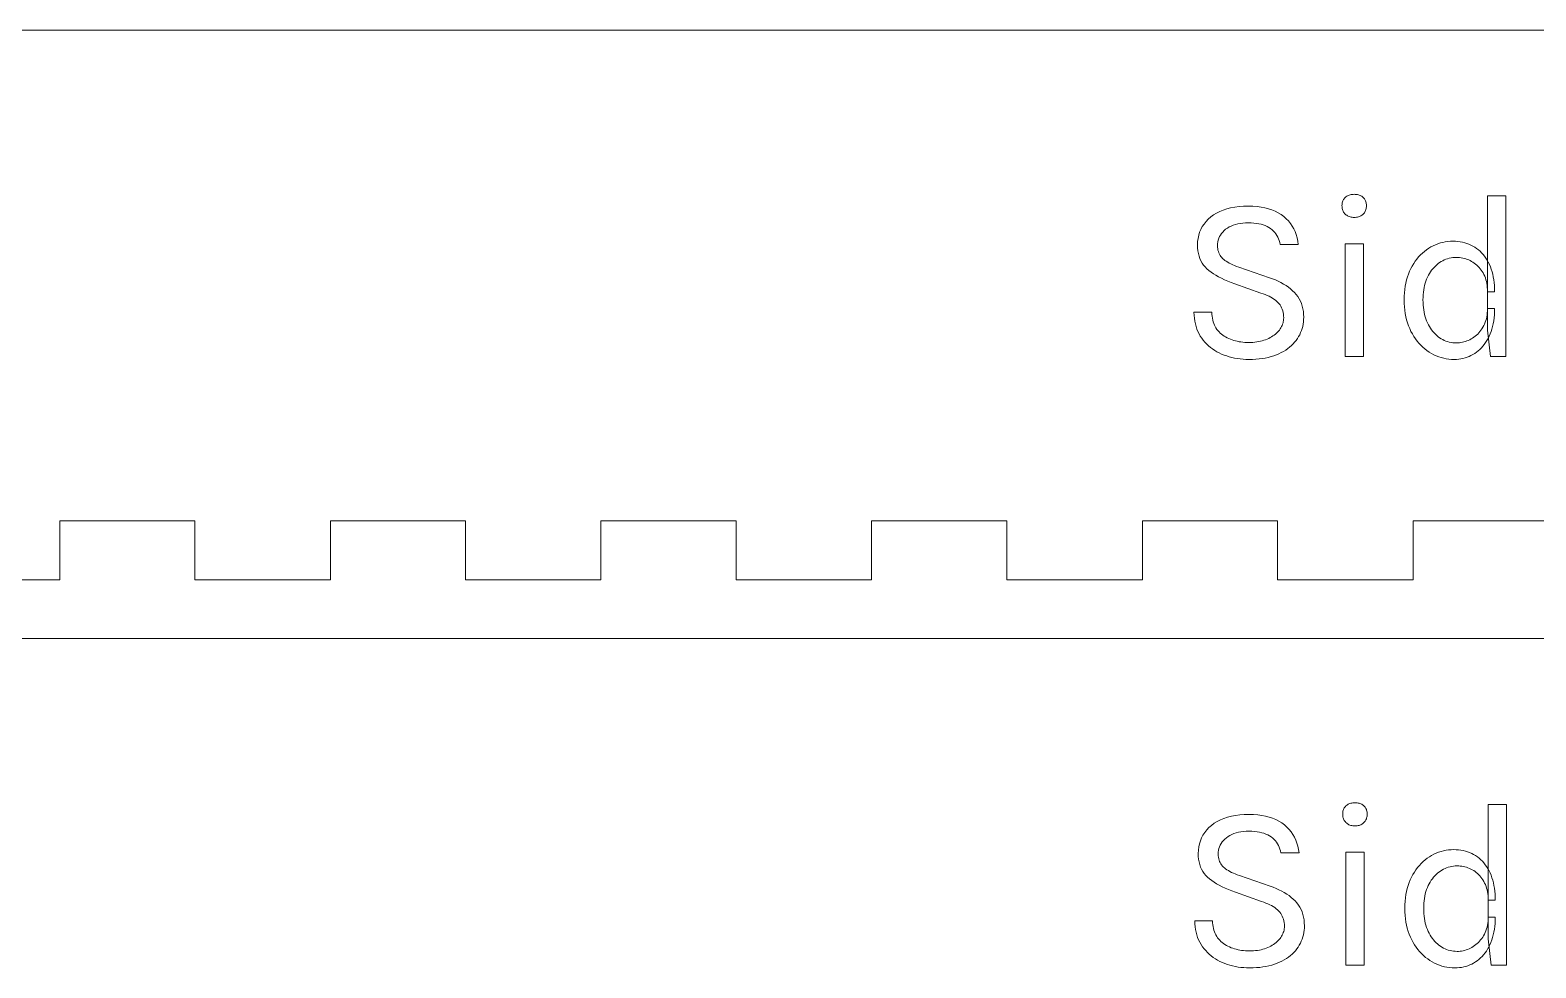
# Model space of a CAD drawing. Extents: x 3 to 808, y 3 to 580.
# Drawn here: x 585.9 to 662.6, y 138.2 to 186 of the extents above; entities that cross this region are included whole.
import ezdxf

# ---------------------------------------------------------------- set-up
doc = ezdxf.new("R2010")
doc.units = 0
doc.layers.get('0').update_dxf_attribs({"lineweight": 0})

msp = doc.modelspace()

# ---------------------------------------------------------------- linework, layer by layer
for p, q in [((802.407, 186), (517.196, 186)), ((652.761, 177.252), (652.776, 177.295)), ((652.776, 177.295), (652.794, 177.336)), ((652.794, 177.336), (652.816, 177.375)), ((652.816, 177.375), (652.841, 177.411)), ((652.841, 177.411), (652.87, 177.446)), ((652.87, 177.446), (652.902, 177.478)), ((652.902, 177.478), (652.937, 177.508)), ((652.937, 177.508), (652.974, 177.534)), ((652.974, 177.534), (653.013, 177.558)), ((653.013, 177.558), (653.055, 177.578)), ((653.055, 177.578), (653.1, 177.595)), ((653.1, 177.595), (653.147, 177.609)), ((653.147, 177.609), (653.196, 177.62)), ((653.196, 177.62), (653.247, 177.628)), ((653.247, 177.628), (653.301, 177.632)), ((653.301, 177.632), (653.358, 177.634)), ((653.358, 177.634), (653.358, 177.634)), ((653.358, 177.634), (653.414, 177.632)), ((653.414, 177.632), (653.468, 177.628)), ((653.468, 177.628), (653.52, 177.62)), ((653.52, 177.62), (653.569, 177.609)), ((653.569, 177.609), (653.616, 177.595)), ((653.616, 177.595), (653.66, 177.578)), ((653.66, 177.578), (653.702, 177.558)), ((653.702, 177.558), (653.742, 177.534)), ((653.742, 177.534), (653.779, 177.508)), ((653.779, 177.508), (653.814, 177.478)), ((653.814, 177.478), (653.846, 177.446)), ((653.846, 177.446), (653.874, 177.411)), ((653.874, 177.411), (653.899, 177.375)), ((653.899, 177.375), (653.921, 177.336)), ((653.921, 177.336), (653.94, 177.295)), ((653.94, 177.295), (653.955, 177.252)), ((660.15, 170.71), (660.15, 177.55)), ((660.15, 177.55), (661.086, 177.55)), ((661.086, 177.55), (661.086, 169.366)), ((646.047, 176.482), (646.187, 176.587)), ((646.187, 176.587), (646.339, 176.681)), ((646.339, 176.681), (646.503, 176.764)), ((646.503, 176.764), (646.677, 176.835)), ((646.677, 176.835), (646.864, 176.896)), ((646.864, 176.896), (647.061, 176.946)), ((647.061, 176.946), (647.27, 176.984)), ((647.27, 176.984), (647.49, 177.012)), ((647.49, 177.012), (647.721, 177.028)), ((647.721, 177.028), (647.964, 177.034)), ((647.964, 177.034), (647.964, 177.034)), ((647.964, 177.034), (648.189, 177.029)), ((648.189, 177.029), (648.404, 177.013)), ((648.404, 177.013), (648.61, 176.986)), ((648.61, 176.986), (648.805, 176.949)), ((648.805, 176.949), (648.99, 176.901)), ((648.99, 176.901), (649.165, 176.843)), ((649.165, 176.843), (649.33, 176.774)), ((649.33, 176.774), (649.484, 176.694)), ((649.484, 176.694), (649.629, 176.604)), ((649.629, 176.604), (649.764, 176.503)), ((649.764, 176.503), (649.888, 176.393)), ((652.734, 177.058), (652.735, 177.11)), ((652.735, 177.005), (652.734, 177.058)), ((652.734, 177.058), (652.734, 177.058)), ((652.735, 177.11), (652.74, 177.159)), ((652.74, 176.954), (652.735, 177.005)), ((652.74, 177.159), (652.749, 177.207)), ((652.749, 176.905), (652.74, 176.954)), ((652.749, 177.207), (652.761, 177.252)), ((652.761, 176.859), (652.749, 176.905)), ((652.776, 176.814), (652.761, 176.859)), ((652.794, 176.772), (652.776, 176.814)), ((652.816, 176.731), (652.794, 176.772)), ((652.841, 176.693), (652.816, 176.731)), ((652.87, 176.657), (652.841, 176.693)), ((652.902, 176.623), (652.87, 176.657)), ((652.937, 176.592), (652.902, 176.623)), ((652.974, 176.564), (652.937, 176.592)), ((653.013, 176.539), (652.974, 176.564)), ((653.055, 176.517), (653.013, 176.539)), ((653.1, 176.499), (653.055, 176.517)), ((653.66, 176.517), (653.616, 176.499)), ((653.702, 176.539), (653.66, 176.517)), ((653.742, 176.564), (653.702, 176.539)), ((653.779, 176.592), (653.742, 176.564)), ((653.814, 176.623), (653.779, 176.592)), ((653.846, 176.657), (653.814, 176.623)), ((653.874, 176.693), (653.846, 176.657)), ((653.899, 176.731), (653.874, 176.693)), ((653.921, 176.772), (653.899, 176.731)), ((653.94, 176.814), (653.921, 176.772)), ((653.955, 176.859), (653.94, 176.814)), ((653.955, 177.252), (653.967, 177.207)), ((653.967, 176.905), (653.955, 176.859)), ((653.967, 177.207), (653.975, 177.159)), ((653.975, 176.954), (653.967, 176.905)), ((653.975, 177.159), (653.98, 177.11)), ((653.98, 177.005), (653.975, 176.954)), ((653.98, 177.11), (653.982, 177.058)), ((653.982, 177.058), (653.98, 177.005)), ((653.982, 177.058), (653.982, 177.058)), ((645.48, 175.703), (645.541, 175.849)), ((645.541, 175.849), (645.615, 175.989)), ((645.615, 175.989), (645.703, 176.122)), ((645.703, 176.122), (645.804, 176.248)), ((645.804, 176.248), (645.919, 176.368)), ((645.919, 176.368), (646.047, 176.482)), ((646.727, 175.784), (646.657, 175.713)), ((646.806, 175.852), (646.727, 175.784)), ((646.892, 175.915), (646.806, 175.852)), ((646.985, 175.971), (646.892, 175.915)), ((647.084, 176.02), (646.985, 175.971)), ((647.19, 176.063), (647.084, 176.02)), ((647.302, 176.1), (647.19, 176.063)), ((647.421, 176.129), (647.302, 176.1)), ((647.547, 176.152), (647.421, 176.129)), ((647.679, 176.169), (647.547, 176.152)), ((647.818, 176.179), (647.679, 176.169)), ((647.964, 176.182), (647.818, 176.179)), ((648.107, 176.179), (647.964, 176.182)), ((647.964, 176.182), (647.964, 176.182)), ((648.243, 176.17), (648.107, 176.179)), ((648.373, 176.156), (648.243, 176.17)), ((648.496, 176.135), (648.373, 176.156)), ((648.613, 176.109), (648.496, 176.135)), ((648.722, 176.077), (648.613, 176.109)), ((648.825, 176.039), (648.722, 176.077)), ((648.922, 175.996), (648.825, 176.039)), ((649.012, 175.946), (648.922, 175.996)), ((649.095, 175.891), (649.012, 175.946)), ((649.171, 175.83), (649.095, 175.891)), ((649.242, 175.765), (649.171, 175.83)), ((649.306, 175.696), (649.242, 175.765)), ((649.888, 176.393), (650.001, 176.276)), ((650.001, 176.276), (650.103, 176.152)), ((650.103, 176.152), (650.194, 176.02)), ((650.194, 176.02), (650.274, 175.881)), ((650.274, 175.881), (650.343, 175.735)), ((650.343, 175.735), (650.4, 175.582)), ((653.147, 176.484), (653.1, 176.499)), ((653.196, 176.473), (653.147, 176.484)), ((653.247, 176.465), (653.196, 176.473)), ((653.301, 176.46), (653.247, 176.465)), ((653.358, 176.458), (653.301, 176.46)), ((653.414, 176.46), (653.358, 176.458)), ((653.358, 176.458), (653.358, 176.458)), ((653.358, 176.458), (653.358, 176.458)), ((653.468, 176.465), (653.414, 176.46)), ((653.52, 176.473), (653.468, 176.465)), ((653.569, 176.484), (653.52, 176.473)), ((653.616, 176.499), (653.569, 176.484)), ((645.372, 175.054), (645.379, 175.226)), ((645.377, 174.901), (645.372, 175.054)), ((645.372, 175.054), (645.372, 175.054)), ((645.379, 175.226), (645.399, 175.391)), ((645.399, 175.391), (645.433, 175.55)), ((645.433, 175.55), (645.48, 175.703)), ((646.396, 175.117), (646.392, 175.018)), ((646.392, 175.018), (646.392, 175.018)), ((646.392, 175.018), (646.394, 174.937)), ((646.408, 175.213), (646.396, 175.117)), ((646.429, 175.305), (646.408, 175.213)), ((646.458, 175.393), (646.429, 175.305)), ((646.495, 175.478), (646.458, 175.393)), ((646.541, 175.56), (646.495, 175.478)), ((646.595, 175.638), (646.541, 175.56)), ((646.657, 175.713), (646.595, 175.638)), ((649.365, 175.621), (649.306, 175.696)), ((649.417, 175.542), (649.365, 175.621)), ((649.462, 175.459), (649.417, 175.542)), ((649.502, 175.37), (649.462, 175.459)), ((649.535, 175.278), (649.502, 175.37)), ((649.563, 175.18), (649.535, 175.278)), ((649.584, 175.078), (649.563, 175.18)), ((650.508, 175.078), (649.584, 175.078)), ((650.4, 175.582), (650.447, 175.421)), ((650.447, 175.421), (650.483, 175.253)), ((650.483, 175.253), (650.508, 175.078)), ((650.508, 175.078), (650.508, 175.078)), ((652.89, 169.366), (652.89, 175.114)), ((652.89, 175.114), (653.826, 175.114)), ((653.826, 175.114), (653.826, 169.366)), ((657.267, 174.952), (657.384, 175.014)), ((657.384, 175.014), (657.503, 175.068)), ((657.503, 175.068), (657.624, 175.115)), ((657.624, 175.115), (657.748, 175.155)), ((657.748, 175.155), (657.873, 175.188)), ((657.873, 175.188), (658.001, 175.213)), ((658.001, 175.213), (658.131, 175.231)), ((658.131, 175.231), (658.263, 175.242)), ((658.263, 175.242), (658.398, 175.246)), ((658.398, 175.246), (658.398, 175.246)), ((658.398, 175.246), (658.522, 175.243)), ((658.522, 175.243), (658.644, 175.234)), ((658.644, 175.234), (658.762, 175.218)), ((658.762, 175.218), (658.877, 175.197)), ((658.877, 175.197), (658.99, 175.169)), ((658.99, 175.169), (659.099, 175.136)), ((659.099, 175.136), (659.205, 175.096)), ((659.205, 175.096), (659.308, 175.05)), ((659.308, 175.05), (659.408, 174.998)), ((659.408, 174.998), (659.505, 174.94)), ((645.391, 174.756), (645.377, 174.901)), ((645.415, 174.617), (645.391, 174.756)), ((645.449, 174.486), (645.415, 174.617)), ((645.492, 174.361), (645.449, 174.486)), ((645.545, 174.243), (645.492, 174.361)), ((645.607, 174.133), (645.545, 174.243)), ((646.394, 174.937), (646.402, 174.859)), ((646.402, 174.859), (646.415, 174.785)), ((646.415, 174.785), (646.434, 174.714)), ((646.434, 174.714), (646.457, 174.647)), ((646.457, 174.647), (646.486, 174.583)), ((646.486, 174.583), (646.52, 174.522)), ((646.52, 174.522), (646.559, 174.465)), ((646.559, 174.465), (646.603, 174.411)), ((646.603, 174.411), (646.653, 174.361)), ((646.653, 174.361), (646.708, 174.313)), ((646.708, 174.313), (646.769, 174.266)), ((646.769, 174.266), (646.836, 174.22)), ((646.836, 174.22), (646.909, 174.175)), ((656.39, 174.104), (656.469, 174.223)), ((656.469, 174.223), (656.553, 174.336)), ((656.553, 174.336), (656.642, 174.443)), ((656.642, 174.443), (656.735, 174.543)), ((656.735, 174.543), (656.833, 174.637)), ((656.833, 174.637), (656.935, 174.725)), ((656.935, 174.725), (657.042, 174.807)), ((657.042, 174.807), (657.153, 174.883)), ((657.153, 174.883), (657.267, 174.952)), ((657.789, 174.207), (657.711, 174.157)), ((657.869, 174.251), (657.789, 174.207)), ((657.95, 174.29), (657.869, 174.251)), ((658.033, 174.324), (657.95, 174.29)), ((658.118, 174.353), (658.033, 174.324)), ((658.204, 174.376), (658.118, 174.353)), ((658.292, 174.395), (658.204, 174.376)), ((658.382, 174.408), (658.292, 174.395)), ((658.473, 174.415), (658.382, 174.408)), ((658.566, 174.418), (658.473, 174.415)), ((658.648, 174.416), (658.566, 174.418)), ((658.566, 174.418), (658.566, 174.418)), ((658.729, 174.41), (658.648, 174.416)), ((658.809, 174.4), (658.729, 174.41)), ((658.888, 174.386), (658.809, 174.4)), ((658.966, 174.368), (658.888, 174.386)), ((659.043, 174.346), (658.966, 174.368)), ((659.119, 174.32), (659.043, 174.346)), ((659.194, 174.289), (659.119, 174.32)), ((659.267, 174.255), (659.194, 174.289)), ((659.34, 174.217), (659.267, 174.255)), ((659.41, 174.175), (659.34, 174.217)), ((659.505, 174.94), (659.598, 174.876)), ((659.598, 174.876), (659.687, 174.807)), ((659.687, 174.807), (659.772, 174.732)), ((659.772, 174.732), (659.852, 174.652)), ((659.852, 174.652), (659.929, 174.566)), ((659.929, 174.566), (660, 174.476)), ((660, 174.476), (660.068, 174.379)), ((660.068, 174.379), (660.132, 174.278)), ((660.132, 174.278), (660.191, 174.171)), ((645.679, 174.029), (645.607, 174.133)), ((645.761, 173.932), (645.679, 174.029)), ((645.852, 173.842), (645.761, 173.932)), ((645.952, 173.757), (645.852, 173.842)), ((646.062, 173.673), (645.952, 173.757)), ((646.181, 173.591), (646.062, 173.673)), ((646.309, 173.512), (646.181, 173.591)), ((646.446, 173.434), (646.309, 173.512)), ((646.592, 173.358), (646.446, 173.434)), ((646.909, 174.175), (646.988, 174.131)), ((646.988, 174.131), (647.073, 174.088)), ((647.073, 174.088), (647.164, 174.046)), ((647.164, 174.046), (647.26, 174.005)), ((647.26, 174.005), (647.363, 173.965)), ((647.363, 173.965), (647.472, 173.926)), ((647.472, 173.926), (647.472, 173.926)), ((647.472, 173.926), (649.032, 173.386)), ((656.069, 173.423), (656.121, 173.569)), ((656.121, 173.569), (656.179, 173.711)), ((656.179, 173.711), (656.244, 173.848)), ((656.244, 173.848), (656.314, 173.979)), ((656.314, 173.979), (656.39, 174.104)), ((657.141, 173.507), (657.093, 173.413)), ((657.191, 173.597), (657.141, 173.507)), ((657.245, 173.683), (657.191, 173.597)), ((657.303, 173.764), (657.245, 173.683)), ((657.363, 173.84), (657.303, 173.764)), ((657.426, 173.913), (657.363, 173.84)), ((657.493, 173.98), (657.426, 173.913)), ((657.562, 174.044), (657.493, 173.98)), ((657.635, 174.103), (657.562, 174.044)), ((657.711, 174.157), (657.635, 174.103)), ((659.478, 174.129), (659.41, 174.175)), ((659.544, 174.079), (659.478, 174.129)), ((659.606, 174.026), (659.544, 174.079)), ((659.666, 173.969), (659.606, 174.026)), ((659.723, 173.908), (659.666, 173.969)), ((659.778, 173.843), (659.723, 173.908)), ((659.829, 173.774), (659.778, 173.843)), ((659.878, 173.702), (659.829, 173.774)), ((659.925, 173.626), (659.878, 173.702)), ((659.968, 173.546), (659.925, 173.626)), ((660.006, 173.463), (659.968, 173.546)), ((660.04, 173.376), (660.006, 173.463)), ((660.191, 174.171), (660.246, 174.058)), ((660.246, 174.058), (660.296, 173.94)), ((660.296, 173.94), (660.341, 173.818)), ((660.341, 173.818), (660.38, 173.691)), ((660.38, 173.691), (660.415, 173.559)), ((660.415, 173.559), (660.444, 173.422)), ((646.747, 173.284), (646.592, 173.358)), ((646.912, 173.212), (646.747, 173.284)), ((647.085, 173.142), (646.912, 173.212)), ((647.268, 173.074), (647.085, 173.142)), ((648.6, 172.606), (647.268, 173.074)), ((649.032, 173.386), (649.19, 173.33)), ((649.19, 173.33), (649.342, 173.269)), ((649.342, 173.269), (649.487, 173.205)), ((649.487, 173.205), (649.626, 173.135)), ((649.626, 173.135), (649.757, 173.062)), ((649.757, 173.062), (649.882, 172.984)), ((649.882, 172.984), (650, 172.902)), ((650, 172.902), (650.111, 172.816)), ((650.111, 172.816), (650.215, 172.725)), ((650.215, 172.725), (650.313, 172.63)), ((655.915, 172.615), (655.933, 172.787)), ((655.933, 172.787), (655.956, 172.953)), ((655.956, 172.953), (655.987, 173.114)), ((655.987, 173.114), (656.025, 173.271)), ((656.025, 173.271), (656.069, 173.423)), ((656.899, 172.765), (656.883, 172.644)), ((656.92, 172.883), (656.899, 172.765)), ((656.945, 172.996), (656.92, 172.883)), ((656.975, 173.106), (656.945, 172.996)), ((657.01, 173.212), (656.975, 173.106)), ((657.049, 173.315), (657.01, 173.212)), ((657.093, 173.413), (657.049, 173.315)), ((660.069, 173.285), (660.04, 173.376)), ((660.094, 173.191), (660.069, 173.285)), ((660.114, 173.093), (660.094, 173.191)), ((660.13, 172.992), (660.114, 173.093)), ((660.141, 172.887), (660.13, 172.992)), ((660.148, 172.778), (660.141, 172.887)), ((660.15, 172.666), (660.148, 172.778)), ((660.51, 172.666), (660.15, 172.666)), ((660.444, 173.422), (660.468, 173.28)), ((660.468, 173.28), (660.486, 173.134)), ((660.486, 173.134), (660.499, 172.983)), ((660.499, 172.983), (660.507, 172.827)), ((660.507, 172.827), (660.51, 172.666)), ((660.51, 172.666), (660.51, 172.666)), ((648.712, 172.568), (648.6, 172.606)), ((648.6, 172.606), (648.6, 172.606)), ((648.819, 172.527), (648.712, 172.568)), ((648.92, 172.484), (648.819, 172.527)), ((649.015, 172.439), (648.92, 172.484)), ((649.105, 172.392), (649.015, 172.439)), ((649.189, 172.343), (649.105, 172.392)), ((649.268, 172.291), (649.189, 172.343)), ((649.341, 172.237), (649.268, 172.291)), ((649.408, 172.181), (649.341, 172.237)), ((649.47, 172.123), (649.408, 172.181)), ((649.526, 172.062), (649.47, 172.123)), ((649.576, 171.997), (649.526, 172.062)), ((649.62, 171.928), (649.576, 171.997)), ((649.658, 171.856), (649.62, 171.928)), ((650.313, 172.63), (650.402, 172.53)), ((650.402, 172.53), (650.482, 172.424)), ((650.482, 172.424), (650.553, 172.312)), ((650.553, 172.312), (650.614, 172.195)), ((650.614, 172.195), (650.666, 172.072)), ((650.666, 172.072), (650.708, 171.943)), ((650.708, 171.943), (650.741, 171.808)), ((655.902, 172.258), (655.905, 172.439)), ((655.905, 172.076), (655.902, 172.258)), ((655.902, 172.258), (655.902, 172.258)), ((655.905, 172.439), (655.915, 172.615)), ((655.916, 171.898), (655.905, 172.076)), ((655.933, 171.725), (655.916, 171.898)), ((656.864, 172.391), (656.862, 172.258)), ((656.862, 172.258), (656.862, 172.258)), ((656.862, 172.258), (656.864, 172.123)), ((656.871, 172.519), (656.864, 172.391)), ((656.864, 172.123), (656.871, 171.992)), ((656.883, 172.644), (656.871, 172.519)), ((656.871, 171.992), (656.883, 171.865)), ((645.198, 171.467), (645.192, 171.622)), ((645.192, 171.622), (645.192, 171.622)), ((645.192, 171.622), (646.104, 171.622)), ((645.211, 171.318), (645.198, 171.467)), ((645.232, 171.173), (645.211, 171.318)), ((645.261, 171.034), (645.232, 171.173)), ((646.104, 171.622), (646.106, 171.518)), ((646.106, 171.518), (646.114, 171.418)), ((646.114, 171.418), (646.127, 171.322)), ((646.127, 171.322), (646.145, 171.23)), ((646.145, 171.23), (646.168, 171.141)), ((646.168, 171.141), (646.197, 171.056)), ((649.69, 171.78), (649.658, 171.856)), ((649.717, 171.701), (649.69, 171.78)), ((649.737, 171.618), (649.717, 171.701)), ((649.729, 171.082), (649.744, 171.146)), ((649.752, 171.531), (649.737, 171.618)), ((649.744, 171.146), (649.755, 171.211)), ((649.761, 171.44), (649.752, 171.531)), ((649.755, 171.211), (649.762, 171.278)), ((649.764, 171.346), (649.761, 171.44)), ((649.762, 171.278), (649.764, 171.346)), ((649.764, 171.346), (649.764, 171.346)), ((650.741, 171.808), (650.765, 171.668)), ((650.771, 171.135), (650.755, 171.02)), ((650.765, 171.668), (650.779, 171.522)), ((650.781, 171.251), (650.771, 171.135)), ((650.779, 171.522), (650.784, 171.37)), ((650.784, 171.37), (650.781, 171.251)), ((650.784, 171.37), (650.784, 171.37)), ((655.957, 171.558), (655.933, 171.725)), ((655.989, 171.395), (655.957, 171.558)), ((656.027, 171.237), (655.989, 171.395)), ((656.072, 171.083), (656.027, 171.237)), ((656.883, 171.865), (656.899, 171.742)), ((656.899, 171.742), (656.92, 171.622)), ((656.92, 171.622), (656.945, 171.506)), ((656.945, 171.506), (656.975, 171.394)), ((656.975, 171.394), (657.01, 171.286)), ((657.01, 171.286), (657.049, 171.182)), ((657.049, 171.182), (657.093, 171.082)), ((660.035, 171.114), (660.066, 171.204)), ((660.066, 171.204), (660.091, 171.297)), ((660.091, 171.297), (660.112, 171.394)), ((660.112, 171.394), (660.129, 171.494)), ((660.129, 171.494), (660.14, 171.597)), ((660.14, 171.597), (660.147, 171.704)), ((660.147, 171.704), (660.15, 171.814)), ((660.15, 171.814), (660.15, 171.814)), ((660.15, 171.814), (660.51, 171.814)), ((660.466, 171.188), (660.442, 171.044)), ((660.485, 171.337), (660.466, 171.188)), ((660.499, 171.491), (660.485, 171.337)), ((660.507, 171.65), (660.499, 171.491)), ((660.51, 171.814), (660.507, 171.65)), ((645.297, 170.899), (645.261, 171.034)), ((645.34, 170.77), (645.297, 170.899)), ((645.391, 170.645), (645.34, 170.77)), ((645.449, 170.526), (645.391, 170.645)), ((645.515, 170.411), (645.449, 170.526)), ((645.588, 170.302), (645.515, 170.411)), ((646.197, 171.056), (646.23, 170.975)), ((646.23, 170.975), (646.269, 170.898)), ((646.269, 170.898), (646.313, 170.825)), ((646.313, 170.825), (646.362, 170.755)), ((646.362, 170.755), (646.415, 170.689)), ((646.415, 170.689), (646.472, 170.626)), ((646.472, 170.626), (646.532, 170.567)), ((646.532, 170.567), (646.595, 170.512)), ((646.595, 170.512), (646.662, 170.459)), ((646.662, 170.459), (646.732, 170.411)), ((646.732, 170.411), (646.805, 170.366)), ((646.805, 170.366), (646.882, 170.324)), ((649.077, 170.334), (649.148, 170.374)), ((649.148, 170.374), (649.216, 170.417)), ((649.216, 170.417), (649.28, 170.462)), ((649.28, 170.462), (649.34, 170.509)), ((649.34, 170.509), (649.397, 170.558)), ((649.397, 170.558), (649.45, 170.609)), ((649.45, 170.609), (649.499, 170.663)), ((649.499, 170.663), (649.545, 170.719)), ((649.545, 170.719), (649.586, 170.777)), ((649.586, 170.777), (649.624, 170.835)), ((649.624, 170.835), (649.656, 170.895)), ((649.656, 170.895), (649.685, 170.956)), ((649.685, 170.956), (649.709, 171.018)), ((649.709, 171.018), (649.729, 171.082)), ((650.524, 170.382), (650.463, 170.284)), ((650.578, 170.483), (650.524, 170.382)), ((650.626, 170.586), (650.578, 170.483)), ((650.668, 170.691), (650.626, 170.586)), ((650.704, 170.798), (650.668, 170.691)), ((650.732, 170.908), (650.704, 170.798)), ((650.755, 171.02), (650.732, 170.908)), ((656.124, 170.935), (656.072, 171.083)), ((656.184, 170.792), (656.124, 170.935)), ((656.25, 170.653), (656.184, 170.792)), ((656.322, 170.52), (656.25, 170.653)), ((656.398, 170.393), (656.322, 170.52)), ((656.48, 170.272), (656.398, 170.393)), ((657.093, 171.082), (657.141, 170.986)), ((657.141, 170.986), (657.191, 170.894)), ((657.191, 170.894), (657.245, 170.807)), ((657.245, 170.807), (657.303, 170.725)), ((657.303, 170.725), (657.363, 170.647)), ((657.363, 170.647), (657.426, 170.574)), ((657.426, 170.574), (657.493, 170.505)), ((657.493, 170.505), (657.562, 170.441)), ((657.562, 170.441), (657.635, 170.381)), ((657.635, 170.381), (657.711, 170.326)), ((659.459, 170.355), (659.525, 170.405)), ((659.525, 170.405), (659.589, 170.459)), ((659.589, 170.459), (659.65, 170.517)), ((659.65, 170.517), (659.708, 170.579)), ((659.708, 170.579), (659.764, 170.644)), ((659.764, 170.644), (659.817, 170.713)), ((659.817, 170.713), (659.868, 170.786)), ((659.868, 170.786), (659.916, 170.863)), ((659.916, 170.863), (659.96, 170.943)), ((659.96, 170.943), (660, 171.027)), ((660, 171.027), (660.035, 171.114)), ((660.306, 169.366), (660.15, 170.71)), ((660.237, 170.401), (660.18, 170.288)), ((660.289, 170.519), (660.237, 170.401)), ((660.335, 170.643), (660.289, 170.519)), ((660.376, 170.771), (660.335, 170.643)), ((660.411, 170.905), (660.376, 170.771)), ((660.442, 171.044), (660.411, 170.905)), ((645.667, 170.198), (645.588, 170.302)), ((645.751, 170.099), (645.667, 170.198)), ((645.84, 170.005), (645.751, 170.099)), ((645.934, 169.917), (645.84, 170.005)), ((646.033, 169.833), (645.934, 169.917)), ((646.137, 169.755), (646.033, 169.833)), ((646.246, 169.682), (646.137, 169.755)), ((646.36, 169.615), (646.246, 169.682)), ((646.478, 169.552), (646.36, 169.615)), ((646.882, 170.324), (646.962, 170.286)), ((646.962, 170.286), (647.046, 170.251)), ((647.046, 170.251), (647.132, 170.22)), ((647.132, 170.22), (647.219, 170.192)), ((647.219, 170.192), (647.308, 170.167)), ((647.308, 170.167), (647.399, 170.145)), ((647.399, 170.145), (647.491, 170.127)), ((647.491, 170.127), (647.585, 170.112)), ((647.585, 170.112), (647.68, 170.101)), ((647.68, 170.101), (647.777, 170.093)), ((647.777, 170.093), (647.876, 170.088)), ((647.876, 170.088), (647.976, 170.086)), ((647.976, 170.086), (648.084, 170.088)), ((647.976, 170.086), (647.976, 170.086)), ((648.084, 170.088), (648.188, 170.093)), ((648.188, 170.093), (648.29, 170.102)), ((648.29, 170.102), (648.39, 170.114)), ((648.39, 170.114), (648.486, 170.13)), ((648.486, 170.13), (648.579, 170.149)), ((648.579, 170.149), (648.67, 170.171)), ((648.67, 170.171), (648.757, 170.197)), ((648.757, 170.197), (648.842, 170.227)), ((648.842, 170.227), (648.924, 170.26)), ((648.924, 170.26), (649.002, 170.296)), ((649.002, 170.296), (649.077, 170.334)), ((649.755, 169.633), (649.64, 169.57)), ((649.865, 169.701), (649.755, 169.633)), ((649.968, 169.772), (649.865, 169.701)), ((650.066, 169.847), (649.968, 169.772)), ((650.157, 169.927), (650.066, 169.847)), ((650.243, 170.01), (650.157, 169.927)), ((650.322, 170.098), (650.243, 170.01)), ((650.396, 170.189), (650.322, 170.098)), ((650.463, 170.284), (650.396, 170.189)), ((656.566, 170.157), (656.48, 170.272)), ((656.656, 170.048), (656.566, 170.157)), ((656.752, 169.946), (656.656, 170.048)), ((656.852, 169.85), (656.752, 169.946)), ((656.956, 169.759), (656.852, 169.85)), ((657.066, 169.675), (656.956, 169.759)), ((657.18, 169.597), (657.066, 169.675)), ((657.297, 169.526), (657.18, 169.597)), ((657.711, 170.326), (657.789, 170.276)), ((657.789, 170.276), (657.869, 170.231)), ((657.869, 170.231), (657.95, 170.191)), ((657.95, 170.191), (658.033, 170.157)), ((658.033, 170.157), (658.118, 170.128)), ((658.118, 170.128), (658.204, 170.104)), ((658.204, 170.104), (658.292, 170.086)), ((658.292, 170.086), (658.382, 170.073)), ((658.382, 170.073), (658.473, 170.065)), ((658.473, 170.065), (658.566, 170.062)), ((658.566, 170.062), (658.643, 170.064)), ((658.566, 170.062), (658.566, 170.062)), ((658.643, 170.064), (658.721, 170.07)), ((658.721, 170.07), (658.797, 170.08)), ((658.797, 170.08), (658.873, 170.095)), ((658.873, 170.095), (658.949, 170.113)), ((658.949, 170.113), (659.024, 170.135)), ((659.024, 170.135), (659.099, 170.162)), ((659.099, 170.162), (659.172, 170.193)), ((659.172, 170.193), (659.246, 170.227)), ((659.246, 170.227), (659.319, 170.266)), ((659.319, 170.266), (659.39, 170.309)), ((659.39, 170.309), (659.459, 170.355)), ((659.677, 169.653), (659.59, 169.585)), ((659.76, 169.727), (659.677, 169.653)), ((659.84, 169.807), (659.76, 169.727)), ((659.916, 169.892), (659.84, 169.807)), ((659.988, 169.982), (659.916, 169.892)), ((660.056, 170.079), (659.988, 169.982)), ((660.12, 170.181), (660.056, 170.079)), ((660.18, 170.288), (660.12, 170.181)), ((646.602, 169.495), (646.478, 169.552)), ((646.729, 169.443), (646.602, 169.495)), ((646.859, 169.397), (646.729, 169.443)), ((646.991, 169.356), (646.859, 169.397)), ((647.126, 169.32), (646.991, 169.356)), ((647.263, 169.29), (647.126, 169.32)), ((647.403, 169.266), (647.263, 169.29)), ((647.545, 169.247), (647.403, 169.266)), ((647.69, 169.233), (647.545, 169.247)), ((647.838, 169.225), (647.69, 169.233)), ((647.988, 169.222), (647.838, 169.225)), ((648.166, 169.225), (647.988, 169.222)), ((647.988, 169.222), (647.988, 169.222)), ((647.988, 169.222), (647.988, 169.222)), ((648.339, 169.234), (648.166, 169.225)), ((648.506, 169.248), (648.339, 169.234)), ((648.667, 169.268), (648.506, 169.248)), ((648.823, 169.294), (648.667, 169.268)), ((648.973, 169.326), (648.823, 169.294)), ((649.118, 169.363), (648.973, 169.326)), ((649.257, 169.406), (649.118, 169.363)), ((649.39, 169.455), (649.257, 169.406)), ((649.518, 169.51), (649.39, 169.455)), ((649.64, 169.57), (649.518, 169.51)), ((653.826, 169.366), (652.89, 169.366)), ((653.826, 169.366), (653.826, 169.366)), ((657.417, 169.462), (657.297, 169.526)), ((657.539, 169.406), (657.417, 169.462)), ((657.664, 169.357), (657.539, 169.406)), ((657.79, 169.316), (657.664, 169.357)), ((657.919, 169.282), (657.79, 169.316)), ((658.05, 169.256), (657.919, 169.282)), ((658.184, 169.237), (658.05, 169.256)), ((658.32, 169.226), (658.184, 169.237)), ((658.458, 169.222), (658.32, 169.226)), ((658.572, 169.225), (658.458, 169.222)), ((658.458, 169.222), (658.458, 169.222)), ((658.458, 169.222), (658.458, 169.222)), ((658.684, 169.234), (658.572, 169.225)), ((658.793, 169.249), (658.684, 169.234)), ((658.901, 169.27), (658.793, 169.249)), ((659.006, 169.297), (658.901, 169.27)), ((659.109, 169.33), (659.006, 169.297)), ((659.21, 169.369), (659.109, 169.33)), ((659.308, 169.414), (659.21, 169.369)), ((659.405, 169.465), (659.308, 169.414)), ((659.499, 169.522), (659.405, 169.465)), ((659.59, 169.585), (659.499, 169.522)), ((661.086, 169.366), (660.306, 169.366)), ((661.086, 169.366), (661.086, 169.366)), ((587.383, 158), (587.383, 161)), ((587.383, 161), (594.279, 161)), ((594.279, 161), (594.279, 158)), ((601.177, 158), (601.177, 161)), ((601.177, 161), (608.073, 161)), ((608.073, 161), (608.073, 158)), ((614.971, 158), (614.971, 161)), ((614.971, 161), (621.868, 161)), ((621.868, 161), (621.868, 158)), ((628.765, 158), (628.765, 161)), ((628.765, 161), (635.662, 161)), ((635.662, 161), (635.662, 158)), ((642.56, 158), (642.56, 161)), ((642.56, 161), (649.456, 161)), ((649.456, 161), (649.456, 158)), ((656.354, 158), (656.354, 161)), ((656.354, 161), (663.251, 161)), ((580.485, 158), (587.383, 158)), ((594.279, 158), (601.177, 158)), ((608.073, 158), (614.971, 158)), ((621.868, 158), (628.765, 158)), ((635.662, 158), (642.56, 158)), ((649.456, 158), (656.354, 158)), ((802.407, 155), (517.196, 155)), ((653.049, 146.558), (653.091, 146.578)), ((653.091, 146.578), (653.136, 146.595)), ((653.136, 146.595), (653.183, 146.609)), ((653.183, 146.609), (653.232, 146.62)), ((653.232, 146.62), (653.283, 146.628)), ((653.283, 146.628), (653.337, 146.632)), ((653.337, 146.632), (653.394, 146.634)), ((653.394, 146.634), (653.394, 146.634)), ((653.394, 146.634), (653.45, 146.632)), ((653.45, 146.632), (653.504, 146.628)), ((653.504, 146.628), (653.556, 146.62)), ((653.556, 146.62), (653.605, 146.609)), ((653.605, 146.609), (653.652, 146.595)), ((653.652, 146.595), (653.696, 146.578)), ((653.696, 146.578), (653.738, 146.558)), ((646.539, 145.764), (646.713, 145.835)), ((646.713, 145.835), (646.9, 145.896)), ((646.9, 145.896), (647.097, 145.946)), ((647.097, 145.946), (647.306, 145.984)), ((647.306, 145.984), (647.526, 146.012)), ((647.526, 146.012), (647.757, 146.028)), ((647.757, 146.028), (648, 146.034)), ((648, 146.034), (648, 146.034)), ((648, 146.034), (648.225, 146.029)), ((648.225, 146.029), (648.44, 146.013)), ((648.44, 146.013), (648.646, 145.986)), ((648.646, 145.986), (648.841, 145.949)), ((648.841, 145.949), (649.026, 145.901)), ((649.026, 145.901), (649.201, 145.843)), ((649.201, 145.843), (649.366, 145.774)), ((652.77, 146.058), (652.771, 146.11)), ((652.771, 146.005), (652.77, 146.058)), ((652.77, 146.058), (652.77, 146.058)), ((652.771, 146.11), (652.776, 146.159)), ((652.776, 145.954), (652.771, 146.005)), ((652.776, 146.159), (652.785, 146.207)), ((652.785, 145.905), (652.776, 145.954)), ((652.785, 146.207), (652.797, 146.252)), ((652.797, 145.859), (652.785, 145.905)), ((652.797, 146.252), (652.812, 146.295)), ((652.812, 145.814), (652.797, 145.859)), ((652.812, 146.295), (652.83, 146.336)), ((652.83, 145.772), (652.812, 145.814)), ((652.83, 146.336), (652.852, 146.375)), ((652.852, 146.375), (652.877, 146.411)), ((652.877, 146.411), (652.906, 146.446)), ((652.906, 146.446), (652.938, 146.478)), ((652.938, 146.478), (652.973, 146.508)), ((652.973, 146.508), (653.01, 146.534)), ((653.01, 146.534), (653.049, 146.558)), ((653.738, 146.558), (653.778, 146.534)), ((653.778, 146.534), (653.815, 146.508)), ((653.815, 146.508), (653.85, 146.478)), ((653.85, 146.478), (653.882, 146.446)), ((653.882, 146.446), (653.91, 146.411)), ((653.91, 146.411), (653.935, 146.375)), ((653.935, 146.375), (653.957, 146.336)), ((653.957, 146.336), (653.976, 146.295)), ((653.976, 145.814), (653.957, 145.772)), ((653.976, 146.295), (653.991, 146.252)), ((653.991, 145.859), (653.976, 145.814)), ((653.991, 146.252), (654.003, 146.207)), ((654.003, 145.905), (653.991, 145.859)), ((654.003, 146.207), (654.011, 146.159)), ((654.011, 145.954), (654.003, 145.905)), ((654.011, 146.159), (654.016, 146.11)), ((654.016, 146.005), (654.011, 145.954)), ((654.016, 146.11), (654.018, 146.058)), ((654.018, 146.058), (654.016, 146.005)), ((654.018, 146.058), (654.018, 146.058)), ((660.186, 139.71), (660.186, 146.55)), ((660.186, 146.55), (661.122, 146.55)), ((661.122, 146.55), (661.122, 138.366)), ((645.651, 144.989), (645.739, 145.122)), ((645.739, 145.122), (645.84, 145.248)), ((645.84, 145.248), (645.955, 145.368)), ((645.955, 145.368), (646.083, 145.482)), ((646.083, 145.482), (646.223, 145.587)), ((646.223, 145.587), (646.375, 145.681)), ((646.375, 145.681), (646.539, 145.764)), ((647.226, 145.063), (647.12, 145.02)), ((647.338, 145.1), (647.226, 145.063)), ((647.457, 145.129), (647.338, 145.1)), ((647.583, 145.152), (647.457, 145.129)), ((647.715, 145.169), (647.583, 145.152)), ((647.854, 145.179), (647.715, 145.169)), ((648, 145.182), (647.854, 145.179)), ((648.143, 145.179), (648, 145.182)), ((648, 145.182), (648, 145.182)), ((648.279, 145.17), (648.143, 145.179)), ((648.409, 145.156), (648.279, 145.17)), ((648.532, 145.135), (648.409, 145.156)), ((648.649, 145.109), (648.532, 145.135)), ((648.758, 145.077), (648.649, 145.109)), ((648.861, 145.039), (648.758, 145.077)), ((648.958, 144.996), (648.861, 145.039)), ((649.366, 145.774), (649.52, 145.694)), ((649.52, 145.694), (649.665, 145.604)), ((649.665, 145.604), (649.8, 145.503)), ((649.8, 145.503), (649.924, 145.393)), ((649.924, 145.393), (650.037, 145.276)), ((650.037, 145.276), (650.139, 145.152)), ((650.139, 145.152), (650.23, 145.02)), ((652.852, 145.731), (652.83, 145.772)), ((652.877, 145.693), (652.852, 145.731)), ((652.906, 145.657), (652.877, 145.693)), ((652.938, 145.623), (652.906, 145.657)), ((652.973, 145.592), (652.938, 145.623)), ((653.01, 145.564), (652.973, 145.592)), ((653.049, 145.539), (653.01, 145.564)), ((653.091, 145.517), (653.049, 145.539)), ((653.136, 145.499), (653.091, 145.517)), ((653.183, 145.484), (653.136, 145.499)), ((653.232, 145.473), (653.183, 145.484)), ((653.283, 145.465), (653.232, 145.473)), ((653.337, 145.46), (653.283, 145.465)), ((653.394, 145.458), (653.337, 145.46)), ((653.45, 145.46), (653.394, 145.458)), ((653.394, 145.458), (653.394, 145.458)), ((653.394, 145.458), (653.394, 145.458)), ((653.504, 145.465), (653.45, 145.46)), ((653.556, 145.473), (653.504, 145.465)), ((653.605, 145.484), (653.556, 145.473)), ((653.652, 145.499), (653.605, 145.484)), ((653.696, 145.517), (653.652, 145.499)), ((653.738, 145.539), (653.696, 145.517)), ((653.778, 145.564), (653.738, 145.539)), ((653.815, 145.592), (653.778, 145.564)), ((653.85, 145.623), (653.815, 145.592)), ((653.882, 145.657), (653.85, 145.623)), ((653.91, 145.693), (653.882, 145.657)), ((653.935, 145.731), (653.91, 145.693)), ((653.957, 145.772), (653.935, 145.731)), ((645.415, 144.226), (645.435, 144.391)), ((645.435, 144.391), (645.469, 144.55)), ((645.469, 144.55), (645.516, 144.703)), ((645.516, 144.703), (645.577, 144.849)), ((645.577, 144.849), (645.651, 144.989)), ((646.465, 144.305), (646.444, 144.213)), ((646.494, 144.393), (646.465, 144.305)), ((646.531, 144.478), (646.494, 144.393)), ((646.577, 144.56), (646.531, 144.478)), ((646.631, 144.638), (646.577, 144.56)), ((646.693, 144.713), (646.631, 144.638)), ((646.763, 144.784), (646.693, 144.713)), ((646.842, 144.852), (646.763, 144.784)), ((646.928, 144.915), (646.842, 144.852)), ((647.021, 144.971), (646.928, 144.915)), ((647.12, 145.02), (647.021, 144.971)), ((649.048, 144.946), (648.958, 144.996)), ((649.131, 144.891), (649.048, 144.946)), ((649.207, 144.83), (649.131, 144.891)), ((649.278, 144.765), (649.207, 144.83)), ((649.342, 144.696), (649.278, 144.765)), ((649.401, 144.621), (649.342, 144.696)), ((649.453, 144.542), (649.401, 144.621)), ((649.498, 144.459), (649.453, 144.542)), ((649.538, 144.37), (649.498, 144.459)), ((649.571, 144.278), (649.538, 144.37)), ((649.599, 144.18), (649.571, 144.278)), ((650.23, 145.02), (650.31, 144.881)), ((650.31, 144.881), (650.379, 144.735)), ((650.379, 144.735), (650.436, 144.582)), ((650.436, 144.582), (650.483, 144.421)), ((650.483, 144.421), (650.519, 144.253)), ((645.408, 144.054), (645.415, 144.226)), ((645.413, 143.901), (645.408, 144.054)), ((645.408, 144.054), (645.408, 144.054)), ((645.427, 143.756), (645.413, 143.901)), ((645.451, 143.617), (645.427, 143.756)), ((645.485, 143.486), (645.451, 143.617)), ((646.432, 144.117), (646.428, 144.018)), ((646.428, 144.018), (646.428, 144.018)), ((646.428, 144.018), (646.43, 143.937)), ((646.43, 143.937), (646.438, 143.859)), ((646.444, 144.213), (646.432, 144.117)), ((646.438, 143.859), (646.451, 143.785)), ((646.451, 143.785), (646.47, 143.714)), ((646.47, 143.714), (646.493, 143.647)), ((646.493, 143.647), (646.522, 143.583)), ((646.522, 143.583), (646.556, 143.522)), ((646.556, 143.522), (646.595, 143.465)), ((649.62, 144.078), (649.599, 144.18)), ((650.544, 144.078), (649.62, 144.078)), ((650.519, 144.253), (650.544, 144.078)), ((650.544, 144.078), (650.544, 144.078)), ((652.926, 138.366), (652.926, 144.114)), ((652.926, 144.114), (653.862, 144.114)), ((653.862, 144.114), (653.862, 138.366)), ((656.678, 143.443), (656.771, 143.543)), ((656.771, 143.543), (656.869, 143.637)), ((656.869, 143.637), (656.971, 143.725)), ((656.971, 143.725), (657.078, 143.807)), ((657.078, 143.807), (657.189, 143.883)), ((657.189, 143.883), (657.303, 143.952)), ((657.303, 143.952), (657.42, 144.014)), ((657.42, 144.014), (657.539, 144.068)), ((657.539, 144.068), (657.66, 144.115)), ((657.66, 144.115), (657.784, 144.155)), ((657.784, 144.155), (657.909, 144.188)), ((657.909, 144.188), (658.037, 144.213)), ((658.037, 144.213), (658.167, 144.231)), ((658.167, 144.231), (658.299, 144.242)), ((658.299, 144.242), (658.434, 144.246)), ((658.434, 144.246), (658.434, 144.246)), ((658.434, 144.246), (658.558, 144.243)), ((658.558, 144.243), (658.68, 144.234)), ((658.68, 144.234), (658.798, 144.218)), ((658.798, 144.218), (658.913, 144.197)), ((658.913, 144.197), (659.026, 144.169)), ((659.026, 144.169), (659.135, 144.136)), ((659.135, 144.136), (659.241, 144.096)), ((659.241, 144.096), (659.344, 144.05)), ((659.344, 144.05), (659.444, 143.998)), ((659.444, 143.998), (659.541, 143.94)), ((659.541, 143.94), (659.634, 143.876)), ((659.634, 143.876), (659.723, 143.807)), ((659.723, 143.807), (659.808, 143.732)), ((659.808, 143.732), (659.888, 143.652)), ((659.888, 143.652), (659.965, 143.566)), ((659.965, 143.566), (660.036, 143.476)), ((645.528, 143.361), (645.485, 143.486)), ((645.581, 143.243), (645.528, 143.361)), ((645.643, 143.133), (645.581, 143.243)), ((645.715, 143.029), (645.643, 143.133)), ((645.797, 142.932), (645.715, 143.029)), ((645.888, 142.842), (645.797, 142.932)), ((645.988, 142.757), (645.888, 142.842)), ((646.098, 142.673), (645.988, 142.757)), ((646.595, 143.465), (646.639, 143.411)), ((646.639, 143.411), (646.689, 143.361)), ((646.689, 143.361), (646.744, 143.313)), ((646.744, 143.313), (646.805, 143.266)), ((646.805, 143.266), (646.872, 143.22)), ((646.872, 143.22), (646.945, 143.175)), ((646.945, 143.175), (647.024, 143.131)), ((647.024, 143.131), (647.109, 143.088)), ((647.109, 143.088), (647.2, 143.046)), ((647.2, 143.046), (647.296, 143.005)), ((647.296, 143.005), (647.399, 142.965)), ((647.399, 142.965), (647.508, 142.926)), ((647.508, 142.926), (647.508, 142.926)), ((647.508, 142.926), (649.068, 142.386)), ((656.215, 142.711), (656.28, 142.848)), ((656.28, 142.848), (656.35, 142.979)), ((656.35, 142.979), (656.426, 143.104)), ((656.426, 143.104), (656.505, 143.223)), ((656.505, 143.223), (656.589, 143.336)), ((656.589, 143.336), (656.678, 143.443)), ((657.339, 142.764), (657.281, 142.683)), ((657.399, 142.84), (657.339, 142.764)), ((657.462, 142.913), (657.399, 142.84)), ((657.529, 142.98), (657.462, 142.913)), ((657.598, 143.044), (657.529, 142.98)), ((657.671, 143.103), (657.598, 143.044)), ((657.747, 143.157), (657.671, 143.103)), ((657.825, 143.207), (657.747, 143.157)), ((657.905, 143.251), (657.825, 143.207)), ((657.986, 143.29), (657.905, 143.251)), ((658.069, 143.324), (657.986, 143.29)), ((658.154, 143.353), (658.069, 143.324)), ((658.24, 143.376), (658.154, 143.353)), ((658.328, 143.395), (658.24, 143.376)), ((658.418, 143.408), (658.328, 143.395)), ((658.509, 143.415), (658.418, 143.408)), ((658.602, 143.418), (658.509, 143.415)), ((658.684, 143.416), (658.602, 143.418)), ((658.602, 143.418), (658.602, 143.418)), ((658.765, 143.41), (658.684, 143.416)), ((658.845, 143.4), (658.765, 143.41)), ((658.924, 143.386), (658.845, 143.4)), ((659.002, 143.368), (658.924, 143.386)), ((659.079, 143.346), (659.002, 143.368)), ((659.155, 143.32), (659.079, 143.346)), ((659.23, 143.289), (659.155, 143.32)), ((659.303, 143.255), (659.23, 143.289)), ((659.376, 143.217), (659.303, 143.255)), ((659.446, 143.175), (659.376, 143.217)), ((659.514, 143.129), (659.446, 143.175)), ((659.58, 143.079), (659.514, 143.129)), ((659.642, 143.026), (659.58, 143.079)), ((659.702, 142.969), (659.642, 143.026)), ((659.759, 142.908), (659.702, 142.969)), ((659.814, 142.843), (659.759, 142.908)), ((659.865, 142.774), (659.814, 142.843)), ((659.914, 142.702), (659.865, 142.774)), ((660.036, 143.476), (660.104, 143.379)), ((660.104, 143.379), (660.168, 143.278)), ((660.168, 143.278), (660.227, 143.171)), ((660.227, 143.171), (660.282, 143.058)), ((660.282, 143.058), (660.332, 142.94)), ((660.332, 142.94), (660.377, 142.818)), ((660.377, 142.818), (660.416, 142.691)), ((646.217, 142.591), (646.098, 142.673)), ((646.345, 142.512), (646.217, 142.591)), ((646.482, 142.434), (646.345, 142.512)), ((646.628, 142.358), (646.482, 142.434)), ((646.783, 142.284), (646.628, 142.358)), ((646.948, 142.212), (646.783, 142.284)), ((647.121, 142.142), (646.948, 142.212)), ((647.304, 142.074), (647.121, 142.142)), ((648.636, 141.606), (647.304, 142.074)), ((649.068, 142.386), (649.226, 142.33)), ((649.226, 142.33), (649.378, 142.269)), ((649.378, 142.269), (649.523, 142.205)), ((649.523, 142.205), (649.662, 142.135)), ((649.662, 142.135), (649.793, 142.062)), ((649.793, 142.062), (649.918, 141.984)), ((649.918, 141.984), (650.036, 141.902)), ((655.992, 141.953), (656.023, 142.114)), ((656.023, 142.114), (656.061, 142.271)), ((656.061, 142.271), (656.105, 142.423)), ((656.105, 142.423), (656.157, 142.569)), ((656.157, 142.569), (656.215, 142.711)), ((656.981, 141.996), (656.956, 141.883)), ((657.011, 142.106), (656.981, 141.996)), ((657.046, 142.212), (657.011, 142.106)), ((657.085, 142.315), (657.046, 142.212)), ((657.129, 142.413), (657.085, 142.315)), ((657.177, 142.507), (657.129, 142.413)), ((657.227, 142.597), (657.177, 142.507)), ((657.281, 142.683), (657.227, 142.597)), ((659.961, 142.626), (659.914, 142.702)), ((660.004, 142.546), (659.961, 142.626)), ((660.042, 142.463), (660.004, 142.546)), ((660.076, 142.376), (660.042, 142.463)), ((660.105, 142.285), (660.076, 142.376)), ((660.13, 142.191), (660.105, 142.285)), ((660.15, 142.093), (660.13, 142.191)), ((660.166, 141.992), (660.15, 142.093)), ((660.177, 141.887), (660.166, 141.992)), ((660.416, 142.691), (660.451, 142.559)), ((660.451, 142.559), (660.48, 142.422)), ((660.48, 142.422), (660.504, 142.28)), ((660.504, 142.28), (660.522, 142.134)), ((660.522, 142.134), (660.535, 141.983)), ((660.535, 141.983), (660.543, 141.827)), ((648.748, 141.568), (648.636, 141.606)), ((648.636, 141.606), (648.636, 141.606)), ((648.855, 141.527), (648.748, 141.568)), ((648.956, 141.484), (648.855, 141.527)), ((649.051, 141.439), (648.956, 141.484)), ((649.141, 141.392), (649.051, 141.439)), ((649.225, 141.343), (649.141, 141.392)), ((649.304, 141.291), (649.225, 141.343)), ((649.377, 141.237), (649.304, 141.291)), ((649.444, 141.181), (649.377, 141.237)), ((650.036, 141.902), (650.147, 141.816)), ((650.147, 141.816), (650.251, 141.725)), ((650.251, 141.725), (650.349, 141.63)), ((650.349, 141.63), (650.438, 141.53)), ((650.438, 141.53), (650.518, 141.424)), ((650.518, 141.424), (650.589, 141.312)), ((650.589, 141.312), (650.65, 141.195)), ((655.938, 141.258), (655.941, 141.439)), ((655.941, 141.076), (655.938, 141.258)), ((655.938, 141.258), (655.938, 141.258)), ((655.941, 141.439), (655.951, 141.615)), ((655.951, 141.615), (655.969, 141.787)), ((655.969, 141.787), (655.992, 141.953)), ((656.9, 141.391), (656.898, 141.258)), ((656.898, 141.258), (656.898, 141.258)), ((656.898, 141.258), (656.9, 141.123)), ((656.907, 141.519), (656.9, 141.391)), ((656.919, 141.644), (656.907, 141.519)), ((656.935, 141.765), (656.919, 141.644)), ((656.956, 141.883), (656.935, 141.765)), ((660.184, 141.778), (660.177, 141.887)), ((660.186, 141.666), (660.184, 141.778)), ((660.546, 141.666), (660.186, 141.666)), ((660.543, 141.827), (660.546, 141.666)), ((660.546, 141.666), (660.546, 141.666)), ((645.234, 140.467), (645.228, 140.622)), ((645.228, 140.622), (645.228, 140.622)), ((645.228, 140.622), (646.14, 140.622)), ((645.247, 140.318), (645.234, 140.467)), ((646.14, 140.622), (646.142, 140.518)), ((646.142, 140.518), (646.15, 140.418)), ((649.506, 141.123), (649.444, 141.181)), ((649.562, 141.062), (649.506, 141.123)), ((649.612, 140.997), (649.562, 141.062)), ((649.656, 140.928), (649.612, 140.997)), ((649.694, 140.856), (649.656, 140.928)), ((649.726, 140.78), (649.694, 140.856)), ((649.753, 140.701), (649.726, 140.78)), ((649.773, 140.618), (649.753, 140.701)), ((649.788, 140.531), (649.773, 140.618)), ((649.797, 140.44), (649.788, 140.531)), ((649.8, 140.346), (649.797, 140.44)), ((650.65, 141.195), (650.702, 141.072)), ((650.702, 141.072), (650.744, 140.943)), ((650.744, 140.943), (650.777, 140.808)), ((650.777, 140.808), (650.801, 140.668)), ((650.801, 140.668), (650.815, 140.522)), ((650.815, 140.522), (650.82, 140.37)), ((655.952, 140.898), (655.941, 141.076)), ((655.969, 140.725), (655.952, 140.898)), ((655.993, 140.558), (655.969, 140.725)), ((656.025, 140.395), (655.993, 140.558)), ((656.9, 141.123), (656.907, 140.992)), ((656.907, 140.992), (656.919, 140.865)), ((656.919, 140.865), (656.935, 140.742)), ((656.935, 140.742), (656.956, 140.622)), ((656.956, 140.622), (656.981, 140.506)), ((656.981, 140.506), (657.011, 140.394)), ((660.148, 140.394), (660.165, 140.494)), ((660.165, 140.494), (660.176, 140.597)), ((660.176, 140.597), (660.183, 140.704)), ((660.183, 140.704), (660.186, 140.814)), ((660.186, 140.814), (660.186, 140.814)), ((660.186, 140.814), (660.546, 140.814)), ((660.535, 140.491), (660.521, 140.337)), ((660.543, 140.65), (660.535, 140.491)), ((660.546, 140.814), (660.543, 140.65)), ((645.268, 140.173), (645.247, 140.318)), ((645.297, 140.034), (645.268, 140.173)), ((645.333, 139.899), (645.297, 140.034)), ((645.376, 139.77), (645.333, 139.899)), ((645.427, 139.645), (645.376, 139.77)), ((646.15, 140.418), (646.163, 140.322)), ((646.163, 140.322), (646.181, 140.23)), ((646.181, 140.23), (646.204, 140.141)), ((646.204, 140.141), (646.233, 140.056)), ((646.233, 140.056), (646.266, 139.975)), ((646.266, 139.975), (646.305, 139.898)), ((646.305, 139.898), (646.349, 139.825)), ((646.349, 139.825), (646.398, 139.755)), ((646.398, 139.755), (646.451, 139.689)), ((646.451, 139.689), (646.508, 139.626)), ((649.535, 139.663), (649.581, 139.719)), ((649.581, 139.719), (649.622, 139.777)), ((649.622, 139.777), (649.66, 139.835)), ((649.66, 139.835), (649.692, 139.895)), ((649.692, 139.895), (649.721, 139.956)), ((649.721, 139.956), (649.745, 140.018)), ((649.745, 140.018), (649.765, 140.082)), ((649.765, 140.082), (649.78, 140.146)), ((649.78, 140.146), (649.791, 140.211)), ((649.791, 140.211), (649.798, 140.278)), ((649.798, 140.278), (649.8, 140.346)), ((649.8, 140.346), (649.8, 140.346)), ((650.704, 139.691), (650.662, 139.586)), ((650.74, 139.798), (650.704, 139.691)), ((650.768, 139.908), (650.74, 139.798)), ((650.791, 140.02), (650.768, 139.908)), ((650.807, 140.135), (650.791, 140.02)), ((650.817, 140.251), (650.807, 140.135)), ((650.82, 140.37), (650.817, 140.251)), ((650.82, 140.37), (650.82, 140.37)), ((656.063, 140.237), (656.025, 140.395)), ((656.108, 140.083), (656.063, 140.237)), ((656.16, 139.935), (656.108, 140.083)), ((656.22, 139.792), (656.16, 139.935)), ((656.286, 139.653), (656.22, 139.792)), ((657.011, 140.394), (657.046, 140.286)), ((657.046, 140.286), (657.085, 140.182)), ((657.085, 140.182), (657.129, 140.082)), ((657.129, 140.082), (657.177, 139.986)), ((657.177, 139.986), (657.227, 139.894)), ((657.227, 139.894), (657.281, 139.807)), ((657.281, 139.807), (657.339, 139.725)), ((657.339, 139.725), (657.399, 139.647)), ((659.8, 139.644), (659.853, 139.713)), ((659.853, 139.713), (659.904, 139.786)), ((659.904, 139.786), (659.952, 139.863)), ((659.952, 139.863), (659.996, 139.943)), ((659.996, 139.943), (660.036, 140.027)), ((660.036, 140.027), (660.071, 140.114)), ((660.071, 140.114), (660.102, 140.204)), ((660.102, 140.204), (660.127, 140.297)), ((660.127, 140.297), (660.148, 140.394)), ((660.342, 138.366), (660.186, 139.71)), ((660.412, 139.771), (660.371, 139.643)), ((660.447, 139.905), (660.412, 139.771)), ((660.478, 140.044), (660.447, 139.905)), ((660.502, 140.188), (660.478, 140.044)), ((660.521, 140.337), (660.502, 140.188)), ((645.485, 139.526), (645.427, 139.645)), ((645.551, 139.411), (645.485, 139.526)), ((645.624, 139.302), (645.551, 139.411)), ((645.703, 139.198), (645.624, 139.302)), ((645.787, 139.099), (645.703, 139.198)), ((645.876, 139.005), (645.787, 139.099)), ((645.97, 138.917), (645.876, 139.005)), ((646.069, 138.833), (645.97, 138.917)), ((646.508, 139.626), (646.568, 139.567)), ((646.568, 139.567), (646.631, 139.512)), ((646.631, 139.512), (646.698, 139.459)), ((646.698, 139.459), (646.768, 139.411)), ((646.768, 139.411), (646.841, 139.366)), ((646.841, 139.366), (646.918, 139.324)), ((646.918, 139.324), (646.998, 139.286)), ((646.998, 139.286), (647.082, 139.251)), ((647.082, 139.251), (647.168, 139.22)), ((647.168, 139.22), (647.255, 139.192)), ((647.255, 139.192), (647.344, 139.167)), ((647.344, 139.167), (647.435, 139.145)), ((647.435, 139.145), (647.527, 139.127)), ((647.527, 139.127), (647.621, 139.112)), ((647.621, 139.112), (647.716, 139.101)), ((647.716, 139.101), (647.813, 139.093)), ((647.813, 139.093), (647.912, 139.088)), ((647.912, 139.088), (648.012, 139.086)), ((648.012, 139.086), (648.12, 139.088)), ((648.012, 139.086), (648.012, 139.086)), ((648.12, 139.088), (648.224, 139.093)), ((648.224, 139.093), (648.326, 139.102)), ((648.326, 139.102), (648.426, 139.114)), ((648.426, 139.114), (648.522, 139.13)), ((648.522, 139.13), (648.615, 139.149)), ((648.615, 139.149), (648.706, 139.171)), ((648.706, 139.171), (648.793, 139.197)), ((648.793, 139.197), (648.878, 139.227)), ((648.878, 139.227), (648.96, 139.26)), ((648.96, 139.26), (649.038, 139.296)), ((649.038, 139.296), (649.113, 139.334)), ((649.113, 139.334), (649.184, 139.374)), ((649.184, 139.374), (649.252, 139.417)), ((649.252, 139.417), (649.316, 139.462)), ((649.316, 139.462), (649.376, 139.509)), ((649.376, 139.509), (649.433, 139.558)), ((649.433, 139.558), (649.486, 139.609)), ((649.486, 139.609), (649.535, 139.663)), ((650.193, 138.927), (650.102, 138.847)), ((650.279, 139.01), (650.193, 138.927)), ((650.358, 139.098), (650.279, 139.01)), ((650.432, 139.189), (650.358, 139.098)), ((650.499, 139.284), (650.432, 139.189)), ((650.56, 139.382), (650.499, 139.284)), ((650.614, 139.483), (650.56, 139.382)), ((650.662, 139.586), (650.614, 139.483)), ((656.358, 139.52), (656.286, 139.653)), ((656.434, 139.393), (656.358, 139.52)), ((656.516, 139.272), (656.434, 139.393)), ((656.602, 139.157), (656.516, 139.272)), ((656.692, 139.048), (656.602, 139.157)), ((656.788, 138.946), (656.692, 139.048)), ((656.888, 138.85), (656.788, 138.946)), ((657.399, 139.647), (657.462, 139.574)), ((657.462, 139.574), (657.529, 139.505)), ((657.529, 139.505), (657.598, 139.441)), ((657.598, 139.441), (657.671, 139.381)), ((657.671, 139.381), (657.747, 139.326)), ((657.747, 139.326), (657.825, 139.276)), ((657.825, 139.276), (657.905, 139.231)), ((657.905, 139.231), (657.986, 139.191)), ((657.986, 139.191), (658.069, 139.157)), ((658.069, 139.157), (658.154, 139.128)), ((658.154, 139.128), (658.24, 139.104)), ((658.24, 139.104), (658.328, 139.086)), ((658.328, 139.086), (658.418, 139.073)), ((658.418, 139.073), (658.509, 139.065)), ((658.509, 139.065), (658.602, 139.062)), ((658.602, 139.062), (658.679, 139.064)), ((658.602, 139.062), (658.602, 139.062)), ((658.679, 139.064), (658.757, 139.07)), ((658.757, 139.07), (658.833, 139.08)), ((658.833, 139.08), (658.909, 139.095)), ((658.909, 139.095), (658.985, 139.113)), ((658.985, 139.113), (659.06, 139.135)), ((659.06, 139.135), (659.135, 139.162)), ((659.135, 139.162), (659.208, 139.193)), ((659.208, 139.193), (659.282, 139.227)), ((659.282, 139.227), (659.355, 139.266)), ((659.355, 139.266), (659.426, 139.309)), ((659.426, 139.309), (659.495, 139.355)), ((659.495, 139.355), (659.561, 139.405)), ((659.561, 139.405), (659.625, 139.459)), ((659.625, 139.459), (659.686, 139.517)), ((659.686, 139.517), (659.744, 139.579)), ((659.744, 139.579), (659.8, 139.644)), ((660.024, 138.982), (659.952, 138.892)), ((660.092, 139.079), (660.024, 138.982)), ((660.156, 139.181), (660.092, 139.079)), ((660.216, 139.288), (660.156, 139.181)), ((660.273, 139.401), (660.216, 139.288)), ((660.325, 139.519), (660.273, 139.401)), ((660.371, 139.643), (660.325, 139.519)), ((646.173, 138.755), (646.069, 138.833)), ((646.282, 138.682), (646.173, 138.755)), ((646.396, 138.615), (646.282, 138.682)), ((646.514, 138.552), (646.396, 138.615)), ((646.638, 138.495), (646.514, 138.552)), ((646.765, 138.443), (646.638, 138.495)), ((646.895, 138.397), (646.765, 138.443)), ((647.027, 138.356), (646.895, 138.397)), ((647.162, 138.32), (647.027, 138.356)), ((647.299, 138.29), (647.162, 138.32)), ((647.439, 138.266), (647.299, 138.29)), ((647.581, 138.247), (647.439, 138.266)), ((647.726, 138.233), (647.581, 138.247)), ((647.874, 138.225), (647.726, 138.233)), ((648.024, 138.222), (647.874, 138.225)), ((648.202, 138.225), (648.024, 138.222)), ((648.024, 138.222), (648.024, 138.222)), ((648.024, 138.222), (648.024, 138.222)), ((648.375, 138.234), (648.202, 138.225)), ((648.542, 138.248), (648.375, 138.234)), ((648.703, 138.268), (648.542, 138.248)), ((648.859, 138.294), (648.703, 138.268)), ((649.009, 138.326), (648.859, 138.294)), ((649.154, 138.363), (649.009, 138.326)), ((649.293, 138.406), (649.154, 138.363)), ((649.426, 138.455), (649.293, 138.406)), ((649.554, 138.51), (649.426, 138.455)), ((649.676, 138.57), (649.554, 138.51)), ((649.791, 138.633), (649.676, 138.57)), ((649.901, 138.701), (649.791, 138.633)), ((650.004, 138.772), (649.901, 138.701)), ((650.102, 138.847), (650.004, 138.772)), ((653.862, 138.366), (652.926, 138.366)), ((653.862, 138.366), (653.862, 138.366)), ((656.992, 138.759), (656.888, 138.85)), ((657.102, 138.675), (656.992, 138.759)), ((657.216, 138.597), (657.102, 138.675)), ((657.333, 138.526), (657.216, 138.597)), ((657.453, 138.462), (657.333, 138.526)), ((657.575, 138.406), (657.453, 138.462)), ((657.7, 138.357), (657.575, 138.406)), ((657.826, 138.316), (657.7, 138.357)), ((657.955, 138.282), (657.826, 138.316)), ((658.086, 138.256), (657.955, 138.282)), ((658.22, 138.237), (658.086, 138.256)), ((658.356, 138.226), (658.22, 138.237)), ((658.494, 138.222), (658.356, 138.226)), ((658.608, 138.225), (658.494, 138.222)), ((658.494, 138.222), (658.494, 138.222)), ((658.494, 138.222), (658.494, 138.222)), ((658.72, 138.234), (658.608, 138.225)), ((658.829, 138.249), (658.72, 138.234)), ((658.937, 138.27), (658.829, 138.249)), ((659.042, 138.297), (658.937, 138.27)), ((659.145, 138.33), (659.042, 138.297)), ((659.246, 138.369), (659.145, 138.33)), ((659.344, 138.414), (659.246, 138.369)), ((659.441, 138.465), (659.344, 138.414)), ((659.535, 138.522), (659.441, 138.465)), ((659.626, 138.585), (659.535, 138.522)), ((659.713, 138.653), (659.626, 138.585)), ((659.796, 138.727), (659.713, 138.653)), ((659.876, 138.807), (659.796, 138.727)), ((659.952, 138.892), (659.876, 138.807)), ((661.122, 138.366), (660.342, 138.366)), ((661.122, 138.366), (661.122, 138.366))]:
    msp.add_line(p, q)

doc.saveas('drawing.dxf')
